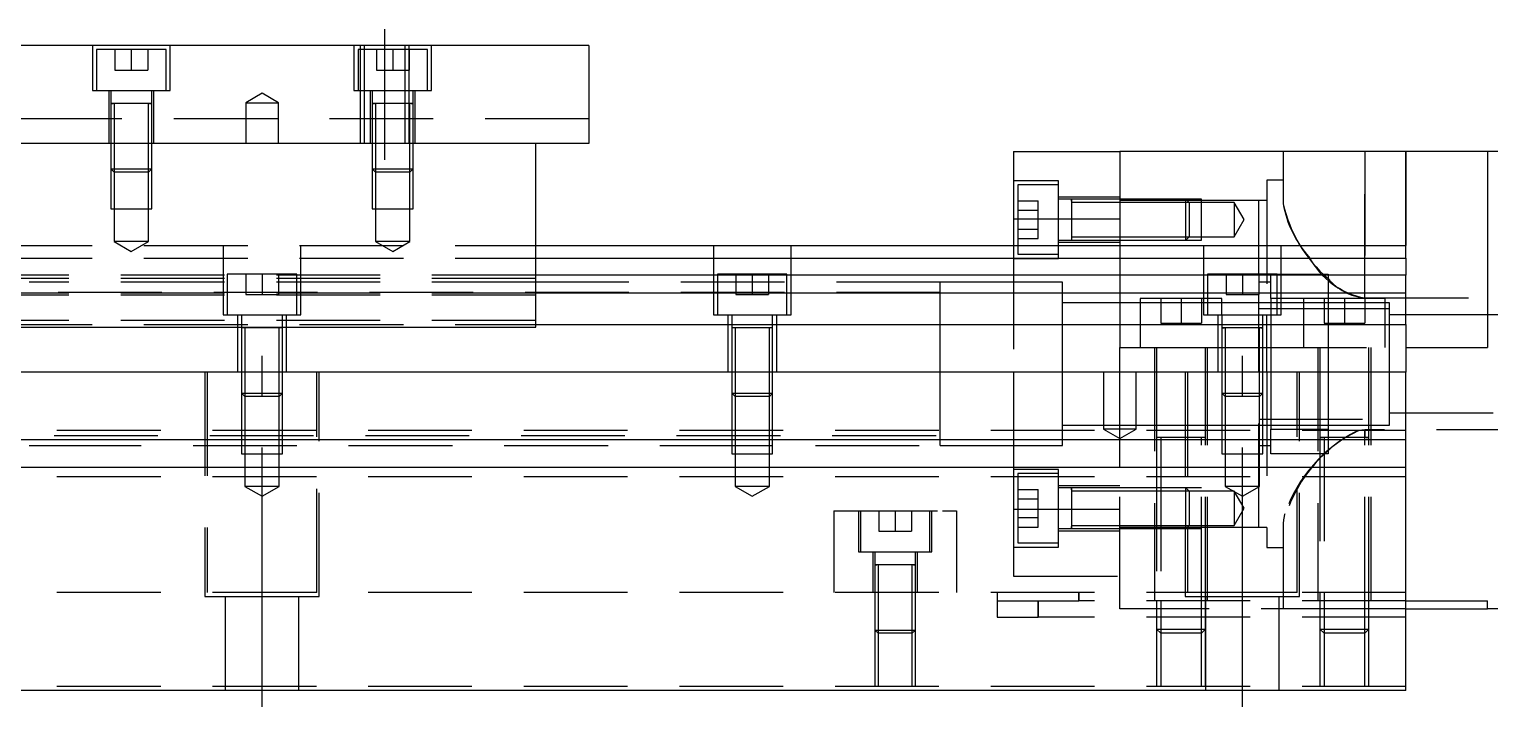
# Model space of a CAD drawing. Extents: x -20 to 626, y -282 to 102.
# Drawn here: x 231.5 to 410.3, y -239 to -156 of the extents above; entities that cross this region are included whole.
import ezdxf

# ---------------------------------------------------------------- set-up
doc = ezdxf.new("R2010")
doc.units = 0
doc.linetypes.add('CENTER', pattern=[50.8, 31.75, -6.35, 6.35, -6.35])
doc.linetypes.add('DASHED', pattern=[19.05, 12.7, -6.35])
doc.layers.get('0').update_dxf_attribs({"linetype": 'CONTINUOUS'})
doc.layers.add('CENTER', color=1, linetype='CENTER')

msp = doc.modelspace()

# ---------------------------------------------------------------- linework, layer by layer
at = {"color": 7, "linetype": 'CONTINUOUS'}
for p, q in [((300, -158.03), (100, -158.03)), ((300, -158.03), (300, -170.03)), ((300, -170.03), (100, -170.03)), ((293.5, -192.53), (293.5, -170.03)), ((352, -171.03), (365, -171.03)), ((352, -171.03), (352, -179.24658)), ((400, -171.03), (365, -171.03)), ((365, -171.03), (365, -182.53)), ((400, -182.53), (400, -171.03)), ((410, -171.03), (400, -171.03)), ((410, -171.03), (410, -195.03)), ((445.5, -171.03), (410, -171.03)), ((352, -179.24658), (365, -179.24658)), ((352, -179.24658), (352, -182.53)), ((293.5, -182.53), (400, -182.53)), ((293.5, -184.069608), (400, -184.069608)), ((400, -184.069608), (400, -182.53)), ((400, -184.069608), (400, -186.15154)), ((400, -186.15154), (293.5, -186.15154)), ((400, -188.366666), (400, -186.15154)), ((400, -188.366666), (293.5, -188.366666)), ((400, -192.211934), (400, -188.366666)), ((226.5, -192.53), (293.5, -192.53)), ((293.5, -192.211934), (400, -192.211934)), ((400, -192.211934), (400, -198.03)), ((400, -195.03), (410, -195.03)), ((400, -198.03), (0, -198.03)), ((400, -206.33), (400, -198.03)), ((400, -206.33), (0, -206.33)), ((400, -209.73), (400, -206.33)), ((400, -209.73), (0, -209.73)), ((400, -237.03), (400, -209.73)), ((400, -226.03), (410, -226.03)), ((400, -227.03), (410, -227.03)), ((410, -227.03), (410, -226.03)), ((457.5, -227.03), (410, -227.03)), ((400, -237.03), (0, -237.03))]:
    msp.add_line(p, q, dxfattribs=at)
at = {"color": 3, "linetype": 'DASHED'}
for p, q in [((239.25, -158.03), (239.25, -163.53)), ((248.25, -158.53), (239.75, -158.53)), ((239.75, -158.53), (239.75, -163.53)), ((242, -158.53), (242, -161.03)), ((244, -158.53), (244, -161.03)), ((246, -158.53), (246, -161.03)), ((248.25, -163.53), (248.25, -158.53)), ((248.75, -163.53), (248.75, -158.03)), ((271.25, -158.03), (271.25, -163.53)), ((280.25, -158.53), (271.75, -158.53)), ((271.75, -158.53), (271.75, -163.53)), ((272.000006, -158.03), (272.000006, -170.03)), ((272.5, -158.03), (272.5, -170.03)), ((274, -158.53), (274, -161.03)), ((276, -158.53), (276, -161.03)), ((277.5, -170.03), (277.5, -158.03)), ((277.999994, -170.03), (277.999994, -158.03)), ((278, -158.53), (278, -161.03)), ((280.25, -163.53), (280.25, -158.53)), ((280.75, -163.53), (280.75, -158.03)), ((242, -161.03), (244, -161.03)), ((244, -161.03), (246, -161.03)), ((274, -161.03), (276, -161.03)), ((276, -161.03), (278, -161.03)), ((239.25, -163.53), (248.75, -163.53)), ((241.25, -163.53), (241.25, -170.03)), ((241.5, -163.53), (241.5, -165.13)), ((246.5, -165.13), (246.5, -163.53)), ((246.75, -170.03), (246.75, -163.53)), ((260, -163.8753), (258, -165.03)), ((262, -165.03), (260, -163.8753)), ((271.25, -163.53), (280.75, -163.53)), ((273.25, -163.53), (273.25, -170.03)), ((273.5, -163.53), (273.5, -165.13)), ((278.5, -165.13), (278.5, -163.53)), ((278.75, -170.03), (278.75, -163.53)), ((241.5, -165.125), (241.5, -165.13)), ((241.5, -165.13), (241.757448, -165.13)), ((241.757468, -165.13), (241.5, -165.13)), ((241.5, -165.13), (241.5, -165.135)), ((241.5, -165.13), (241.5, -170.02998)), ((246.242552, -165.13), (241.757468, -165.13)), ((241.9, -165.13), (241.9, -170.02998)), ((246.1, -170.02998), (246.1, -165.13)), ((246.5, -165.13), (246.242552, -165.13)), ((246.242602, -165.13), (246.5, -165.13)), ((246.5, -165.13), (246.5, -165.125)), ((246.5, -165.135), (246.5, -165.13)), ((246.5, -170.02998), (246.5, -165.13)), ((258, -165.03), (260, -165.03)), ((258, -165.03), (258, -170.03)), ((260, -165.03), (262, -165.03)), ((262, -170.03), (262, -165.03)), ((273.5, -165.125), (273.5, -165.13)), ((273.5, -165.13), (273.757448, -165.13)), ((273.757468, -165.13), (273.5, -165.13)), ((273.5, -165.13), (273.5, -165.135)), ((273.5, -165.13), (273.5, -170.02998)), ((278.242552, -165.13), (273.757468, -165.13)), ((273.9, -165.13), (273.9, -170.02998)), ((278.1, -170.02998), (278.1, -165.13)), ((278.5, -165.13), (278.242552, -165.13)), ((278.242602, -165.13), (278.5, -165.13)), ((278.5, -165.13), (278.5, -165.125)), ((278.5, -165.135), (278.5, -165.13)), ((278.5, -170.02998), (278.5, -165.13)), ((300, -167.03), (100, -167.03)), ((241.5, -170.03), (241.5, -173.13)), ((241.500006, -170.03), (241.500006, -173.130006)), ((241.9, -170.03), (241.9, -173.53)), ((246.1, -173.53), (246.1, -170.03)), ((246.499994, -173.130006), (246.499994, -170.03)), ((246.5, -173.13), (246.5, -170.03)), ((273.5, -170.03), (273.5, -173.13)), ((273.500006, -170.03), (273.500006, -173.130006)), ((273.9, -170.03), (273.9, -173.53)), ((278.1, -173.53), (278.1, -170.03)), ((278.499994, -173.130006), (278.499994, -170.03)), ((278.5, -173.13), (278.5, -170.03)), ((385, -171.03), (385, -177.402214)), ((395, -188.952252), (395, -171.03)), ((395, -171.03), (395, -188.952252)), ((400, -171.03), (400, -182.53)), ((241.5, -173.13), (246.5, -173.13)), ((241.5, -173.13), (241.9, -173.53)), ((241.500006, -173.13002), (241.500006, -178.03)), ((246.1, -173.53), (246.5, -173.13)), ((246.499994, -178.03), (246.499994, -173.13002)), ((273.5, -173.13), (278.5, -173.13)), ((273.5, -173.13), (273.9, -173.53)), ((273.500006, -173.13002), (273.500006, -178.03)), ((278.1, -173.53), (278.5, -173.13)), ((278.499994, -178.03), (278.499994, -173.13002)), ((246.1, -173.53), (241.9, -173.53)), ((241.9, -173.53002), (241.9, -178.03)), ((246.1, -178.03), (246.1, -173.53002)), ((278.1, -173.53), (273.9, -173.53)), ((273.9, -173.53002), (273.9, -178.03)), ((278.1, -178.03), (278.1, -173.53002)), ((357.5, -174.60233), (352, -174.60233)), ((352.5, -175.10233), (352.5, -179.35233)), ((357.5, -175.10233), (352.5, -175.10233)), ((357.5, -179.35233), (357.5, -174.60233)), ((383, -174.53), (383, -191.03)), ((385, -174.53), (383, -174.53)), ((365, -176.60233), (357.5, -176.60233)), ((359.1, -176.85233), (357.5, -176.85233)), ((359.1, -176.85233), (359.095, -176.85233)), ((359.1, -176.852326), (359.1, -176.853182)), ((359.1, -176.85233), (359.1, -177.10978)), ((359.1, -177.109798), (359.1, -176.85233)), ((364.99998, -176.85233), (359.1, -176.85233)), ((359.105, -176.85233), (359.1, -176.85233)), ((373.1, -176.85233), (365, -176.85233)), ((373.100006, -176.852336), (365, -176.852336)), ((373.1, -179.35233), (373.1, -176.85233)), ((373.5, -177.25233), (373.1, -176.85233)), ((375, -176.852336), (373.10002, -176.852336)), ((375, -181.852326), (375, -176.852336)), ((241.500006, -178.03), (246.499994, -178.03)), ((241.9, -178.03), (241.9, -182.03)), ((246.1, -182.03), (246.1, -178.03)), ((273.500006, -178.03), (278.499994, -178.03)), ((273.9, -178.03), (273.9, -182.03)), ((278.1, -182.03), (278.1, -178.03)), ((352.5, -177.04293), (355, -177.04293)), ((352.5, -178.19763), (355, -178.19763)), ((355, -178.19763), (355, -177.04293)), ((355, -180.507032), (355, -178.19763)), ((359.1, -177.10978), (359.1, -179.35233)), ((364.99998, -177.25233), (359.1, -177.25233)), ((373.27767, -177.03), (365, -177.03)), ((373.5, -177.25233), (365, -177.25233)), ((375, -177.03), (373.27767, -177.03)), ((373.5, -177.25233), (373.5, -181.45233)), ((375, -177.25233), (373.50002, -177.25233)), ((382, -177.03), (375, -177.03)), ((379, -177.25233), (375, -177.25233)), ((379, -177.25233), (379, -181.45233)), ((380.212436, -179.35233), (379, -177.25233)), ((382, -186.03), (382, -177.03)), ((383, -177.03), (382, -177.03)), ((352.5, -179.35233), (352.5, -182.53)), ((352.5, -180.507032), (355, -180.507032)), ((355, -181.661732), (355, -180.507032)), ((357.5, -184.10233), (357.5, -179.35233)), ((359.1, -179.2023), (359.1, -179.48317)), ((359.1, -179.35233), (359.1, -181.119324)), ((373.1, -181.85233), (373.1, -179.35233)), ((379, -181.45233), (380.212436, -179.35233)), ((246.1, -182.03), (241.9, -182.03)), ((241.9, -182.03), (244, -183.242436)), ((244, -183.242436), (246.1, -182.03)), ((278.1, -182.03), (273.9, -182.03)), ((273.9, -182.03), (276, -183.242436)), ((276, -183.242436), (278.1, -182.03)), ((352.5, -181.661732), (355, -181.661732)), ((357.5, -181.85233), (359.1, -181.85233)), ((357.5, -182.10233), (365, -182.10233)), ((359.095, -181.85233), (359.1, -181.85233)), ((359.1, -181.119324), (359.1, -181.594932)), ((359.1, -181.119328), (359.1, -181.852336)), ((359.1, -181.45233), (364.99998, -181.45233)), ((359.1, -181.594932), (359.1, -181.85233)), ((359.1, -181.85233), (364.99998, -181.85233)), ((359.1, -181.85233), (359.105, -181.85233)), ((365, -181.45233), (373.5, -181.45233)), ((365, -181.852326), (373.1, -181.852326)), ((365, -181.85233), (373.1, -181.85233)), ((373.1, -181.85233), (373.5, -181.45233)), ((373.10002, -181.852326), (375, -181.852326)), ((373.50002, -181.45233), (375, -181.45233)), ((375, -181.45233), (379, -181.45233)), ((226.5, -182.53), (293.5, -182.53)), ((226.5, -184.069608), (293.5, -184.069608)), ((255.25, -182.53), (255.25, -191.03)), ((264.75, -191.03), (264.75, -182.53)), ((315.25, -182.53), (315.25, -191.03)), ((324.75, -191.03), (324.75, -182.53)), ((352, -182.53), (352, -198.03)), ((352, -184.10233), (357.5, -184.10233)), ((352.5, -182.53), (352.5, -183.60233)), ((352.5, -183.60233), (357.5, -183.60233)), ((365, -182.53), (365, -195.03)), ((375.25, -182.53), (375.25, -191.03)), ((384.75, -191.03), (384.75, -182.53)), ((293.5, -186.15154), (226.5, -186.15154)), ((293.5, -186.55668), (226.5, -186.55668)), ((293.5, -187.03), (231.50002, -187.03)), ((264.25, -186.03), (255.75, -186.03)), ((255.75, -186.03), (255.75, -191.03)), ((258, -186.03), (258, -188.53)), ((260, -186.03), (260, -188.53)), ((262, -186.03), (262, -188.53)), ((264.25, -191.03), (264.25, -186.03)), ((343, -187.03), (293.5, -187.03)), ((324.25, -186.03), (315.75, -186.03)), ((315.75, -186.03), (315.75, -191.03)), ((318, -186.03), (318, -188.53)), ((320, -186.03), (320, -188.53)), ((322, -186.03), (322, -188.53)), ((324.25, -191.03), (324.25, -186.03)), ((343, -187.03), (342.995, -187.03)), ((343, -187.030502), (343, -187.03)), ((352, -187.03), (343, -187.03)), ((343.005, -187.03), (343, -187.03)), ((343, -197.230066), (343, -187.030502)), ((358, -187.03), (352, -187.03)), ((358, -197.03), (358, -187.03)), ((384.25, -186.03), (375.75, -186.03)), ((375.75, -186.03), (375.75, -191.03)), ((378, -186.03), (378, -188.53)), ((380, -186.03), (380, -188.53)), ((382, -186.03), (382, -188.53)), ((383.5, -187.03), (382, -187.03)), ((383.5, -189.03), (383.5, -186.03)), ((384.25, -186.03), (390.5, -186.03)), ((384.25, -191.03), (384.25, -186.03)), ((390.5, -186.03), (390.5, -189.03)), ((343, -188.28), (25, -188.28)), ((293.5, -188.366666), (226.5, -188.366666)), ((293.5, -188.61), (226.5, -188.61)), ((258, -188.53), (260, -188.53)), ((260, -188.53), (262, -188.53)), ((318, -188.53), (320, -188.53)), ((320, -188.53), (322, -188.53)), ((375.75, -189.03), (367.5, -189.03)), ((367.5, -189.03), (367.5, -195.03)), ((370, -189.03), (370, -192.03)), ((372.5, -189.03), (372.5, -192.03)), ((375, -189.03), (375, -192.03)), ((377.5, -189.03), (375.75, -189.03)), ((377.5, -191.03), (377.5, -189.03)), ((378, -188.53), (380, -188.53)), ((380, -188.53), (382, -188.53)), ((382, -191.03), (382, -188.53)), ((384.25, -189.03), (383.5, -189.03)), ((383.5, -189.03), (383.5, -191.03)), ((387.5, -189.03), (384.25, -189.03)), ((397.5, -189.03), (387.5, -189.03)), ((387.5, -189.03), (387.5, -195.03)), ((390, -189.03), (390, -192.03)), ((390.5, -189.03), (390.5, -195.03)), ((392.5, -189.03), (392.5, -192.03)), ((395, -188.952252), (435.5, -188.952252)), ((395, -189.03), (395, -192.03)), ((397.5, -195.03), (397.5, -189.03)), ((255.25, -191.03), (264.75, -191.03)), ((257, -191.03), (257, -198.03)), ((257.5, -191.03), (257.5, -192.63)), ((262.5, -192.63), (262.5, -191.03)), ((263, -198.03), (263, -191.03)), ((315.25, -191.03), (324.75, -191.03)), ((317, -191.03), (317, -198.03)), ((317.5, -191.03), (317.5, -192.63)), ((322.5, -192.63), (322.5, -191.03)), ((323, -198.03), (323, -191.03)), ((365, -189.53), (358, -189.53)), ((367.5, -189.53), (365, -189.53)), ((375.75, -189.53), (367.5, -189.53)), ((375.25, -191.03), (384.75, -191.03)), ((377.5, -189.53), (375.75, -189.53)), ((377, -191.03), (377, -198.03)), ((382, -189.53), (377.5, -189.53)), ((377.5, -191.03), (377.5, -192.63)), ((382, -189.53), (381.995, -189.53)), ((382.005, -189.53), (382, -189.53)), ((383.5, -189.53), (382, -189.53)), ((383.5, -190.28), (382, -190.28)), ((382, -192.628864), (382, -191.03)), ((382.5, -192.63), (382.5, -191.03)), ((383, -198.03), (383, -191.03)), ((384.25, -189.53), (383.5, -189.53)), ((384.25, -190.28), (383.5, -190.28)), ((383.5, -191.03), (383.5, -195.03)), ((387.5, -189.53), (384.25, -189.53)), ((387.5, -190.28), (384.25, -190.28)), ((390.5, -189.53), (387.5, -189.53)), ((390.5, -190.28), (387.5, -190.28)), ((397.5, -189.53), (390.5, -189.53)), ((397.5, -190.28), (390.5, -190.28)), ((398, -189.53), (397.5, -189.53)), ((398, -190.28), (397.5, -190.28)), ((398, -195.03), (398, -189.53)), ((400, -191.03), (398, -191.03)), ((410, -191.03), (400, -191.03)), ((418, -191.03), (410, -191.03)), ((293.5, -191.707372), (226.5, -191.707372)), ((226.5, -192.211934), (293.5, -192.211934)), ((257.5, -192.625), (257.5, -192.63)), ((257.757468, -192.63), (257.5, -192.63)), ((257.5, -192.63), (257.5, -198.02998)), ((257.5, -192.63), (257.5, -192.635)), ((262.242552, -192.63), (257.757468, -192.63)), ((257.9, -192.63), (257.9, -198.02998)), ((262.1, -198.02998), (262.1, -192.63)), ((262.5, -192.63), (262.242552, -192.63)), ((262.5, -192.63), (262.5, -192.625)), ((262.5, -198.02998), (262.5, -192.63)), ((262.5, -192.635), (262.5, -192.63)), ((317.5, -192.625), (317.5, -192.63)), ((317.757468, -192.63), (317.5, -192.63)), ((317.5, -192.63), (317.5, -198.02998)), ((317.5, -192.63), (317.5, -192.635)), ((322.242552, -192.63), (317.757468, -192.63)), ((317.9, -192.63), (317.9, -198.02998)), ((322.1, -198.02998), (322.1, -192.63)), ((322.5, -192.63), (322.242552, -192.63)), ((322.5, -192.63), (322.5, -192.625)), ((322.5, -198.02998), (322.5, -192.63)), ((322.5, -192.635), (322.5, -192.63)), ((370, -192.03), (372.5, -192.03)), ((372.5, -192.03), (375, -192.03)), ((377.5, -192.625), (377.5, -192.63)), ((377.5, -192.63), (377.757448, -192.63)), ((377.757468, -192.63), (377.5, -192.63)), ((377.5, -192.63), (377.5, -198.02998)), ((377.5, -192.63), (377.5, -192.635)), ((382.242552, -192.63), (377.757468, -192.63)), ((377.9, -192.63), (377.9, -198.02998)), ((382, -195.03), (382, -192.628864)), ((382.1, -198.02998), (382.1, -192.63)), ((382.5, -192.63), (382.242552, -192.63)), ((382.242602, -192.63), (382.5, -192.63)), ((382.5, -192.63), (382.5, -192.625)), ((382.5, -198.02998), (382.5, -192.63)), ((382.5, -192.635), (382.5, -192.63)), ((390, -192.03), (392.5, -192.03)), ((392.5, -192.03), (395, -192.03)), ((365, -198.03), (365, -195.03)), ((365, -195.03), (377.5, -195.03)), ((369.25, -195.03), (369.25, -226.03)), ((369.5, -195.03), (369.5, -198.03)), ((375.5, -206.035), (375.5, -195.03)), ((375.75, -226.03), (375.75, -195.03)), ((377.5, -195.03), (377.9, -195.03)), ((377.9, -195.03), (382.1, -195.03)), ((382, -197.03), (382, -195.03)), ((382.1, -195.03), (382.5, -195.03)), ((382.5, -195.03), (400, -195.03)), ((383.5, -195.03), (383.5, -205.03)), ((389.25, -195.03), (389.25, -226.03)), ((389.5, -195.03), (389.5, -206.035)), ((390.5, -195.03), (390.5, -205.03)), ((395.5, -206.035), (395.5, -195.03)), ((395.75, -226.03), (395.75, -195.03)), ((398, -197.03), (398, -195.03)), ((253, -198.03), (253, -225.53)), ((253.291796, -198.03), (253.291796, -225.03)), ((257.5, -198.03), (257.5, -200.63)), ((257.500006, -198.03), (257.500006, -200.630006)), ((257.9, -198.03), (257.9, -201.03)), ((262.1, -201.03), (262.1, -198.03)), ((262.499994, -200.630006), (262.499994, -198.03)), ((262.5, -200.63), (262.5, -198.03)), ((266.708204, -225.03), (266.708204, -198.03)), ((267, -225.53), (267, -198.03)), ((317.5, -198.03), (317.5, -200.63)), ((317.500006, -198.03), (317.500006, -200.630006)), ((317.9, -198.03), (317.9, -201.03)), ((322.1, -201.03), (322.1, -198.03)), ((322.499994, -200.630006), (322.499994, -198.03)), ((322.5, -200.63), (322.5, -198.03)), ((343, -207.03), (343, -197.230066)), ((352, -198.03), (352, -206.33)), ((358, -198.03), (358, -197.03)), ((358, -206.33), (358, -198.03)), ((363, -198.03), (363, -205.03)), ((365, -206.33), (365, -198.03)), ((367, -205.03), (367, -198.03)), ((369.5, -198.03), (369.5, -206.03)), ((373, -198.03), (373, -225.53)), ((373.291796, -198.03), (373.291796, -225.03)), ((377.5, -198.03), (377.5, -200.63)), ((377.500006, -198.03), (377.500006, -200.630006)), ((377.9, -198.03), (377.9, -201.03)), ((382, -217.03), (382, -197.03)), ((382.1, -201.03), (382.1, -198.03)), ((382.499994, -200.630006), (382.499994, -198.03)), ((382.5, -200.63), (382.5, -198.03)), ((383, -198.03), (383, -219.53)), ((386.708204, -225.03), (386.708204, -198.03)), ((387, -225.53), (387, -198.03)), ((398, -204.53), (398, -197.03)), ((257.5, -200.63), (262.5, -200.63)), ((257.5, -200.63), (257.9, -201.03)), ((257.500006, -200.63002), (257.500006, -206.33)), ((262.1, -201.03), (257.9, -201.03)), ((257.9, -201.03002), (257.9, -208.03)), ((262.1, -201.03), (262.5, -200.63)), ((262.1, -208.03), (262.1, -201.03002)), ((262.499994, -206.33), (262.499994, -200.63002)), ((317.5, -200.63), (322.5, -200.63)), ((317.5, -200.63), (317.9, -201.03)), ((317.500006, -200.63002), (317.500006, -206.33)), ((322.1, -201.03), (317.9, -201.03)), ((317.9, -201.03002), (317.9, -208.03)), ((322.1, -201.03), (322.5, -200.63)), ((322.1, -208.03), (322.1, -201.03002)), ((322.499994, -206.33), (322.499994, -200.63002)), ((377.5, -200.63), (382.5, -200.63)), ((377.5, -200.63), (377.9, -201.03)), ((377.500006, -200.63002), (377.500006, -206.33)), ((382.1, -201.03), (377.9, -201.03)), ((377.9, -201.03002), (377.9, -208.03)), ((382.1, -201.03), (382.5, -200.63)), ((382.1, -208.03), (382.1, -201.03002)), ((382.499994, -206.33), (382.499994, -200.63002)), ((382, -203.78), (398, -203.78)), ((398, -203.03), (418, -203.03)), ((400, -205.18), (0, -205.18)), ((358, -204.53), (365, -204.53)), ((367, -205.03), (363, -205.03)), ((363, -205.03), (365, -206.1847)), ((365, -204.53), (369.5, -204.53)), ((365, -206.1847), (367, -205.03)), ((369.5, -204.53), (382.005, -204.53)), ((381.995, -204.53), (390.5, -204.53)), ((382.005, -204.53), (390.5, -204.53)), ((383.5, -205.03), (390.5, -205.03)), ((383.5, -208.03), (383.5, -205.03)), ((390.5, -204.53), (398, -204.53)), ((390.5, -205.03), (390.5, -208.03)), ((394.072778, -205.218996), (394.258914, -205.178876)), ((395, -205.107748), (394.255708, -205.17949)), ((394.258914, -205.178876), (395, -205.107748)), ((435.5, -205.107748), (395, -205.107748)), ((395, -206.02998), (395, -205.107748)), ((395, -205.107748), (395, -206.02998)), ((25, -205.78), (343, -205.78)), ((231.50002, -207.03), (232.499994, -207.03)), ((232.499994, -207.03), (343.005, -207.03)), ((257.500006, -206.33), (257.500006, -208.03)), ((257.500006, -207.03), (262.499994, -207.03)), ((262.499994, -208.03), (262.499994, -206.33)), ((317.500006, -206.33), (317.500006, -208.03)), ((317.500006, -207.03), (322.499994, -207.03)), ((322.499994, -208.03), (322.499994, -206.33)), ((342.995, -207.03), (343.291796, -207.03)), ((343.291796, -207.03), (352, -207.03)), ((352, -206.33), (352, -209.73)), ((352, -207.03), (356.708204, -207.03)), ((356.708204, -207.03), (358, -207.03)), ((358, -207.03), (358, -206.33)), ((365, -209.73), (365, -206.33)), ((375.500006, -206.03), (369.499994, -206.03)), ((375.500006, -206.03), (369.499994, -206.03)), ((369.5, -206.025), (369.5, -206.03)), ((369.849602, -206.03), (369.5, -206.03)), ((369.5, -206.03), (369.5, -206.33)), ((369.5, -206.03), (369.5, -206.035)), ((369.5, -206.33), (369.5, -209.73)), ((370, -206.03), (370, -206.33)), ((370, -206.33), (370, -209.73)), ((375, -226.02998), (375, -206.03)), ((375.5, -206.03), (375.15035, -206.03)), ((375.5, -226.02998), (375.5, -206.025)), ((377.500006, -206.33), (377.500006, -208.03)), ((382, -207.03), (383.5, -207.03)), ((382.499994, -208.03), (382.499994, -206.33)), ((389.5, -206.025), (389.5, -226.02998)), ((389.5, -206.03), (389.84965, -206.03)), ((389.849602, -206.03), (389.5, -206.03)), ((395.15035, -206.03), (389.849602, -206.03)), ((390, -206.03), (390, -226.02998)), ((395, -226.02998), (395, -206.03)), ((395.150204, -206.03), (395.5, -206.03)), ((395.5, -206.03), (395.15035, -206.03)), ((395.5, -226.02998), (395.5, -206.025)), ((257.500006, -208.03), (262.499994, -208.03)), ((257.9, -208.03), (257.9, -212.03)), ((262.1, -212.03), (262.1, -208.03)), ((317.500006, -208.03), (322.499994, -208.03)), ((317.9, -208.03), (317.9, -212.03)), ((322.1, -212.03), (322.1, -208.03)), ((377.500006, -208.03), (382.499994, -208.03)), ((377.9, -208.03), (377.9, -212.03)), ((382.1, -212.03), (382.1, -208.03)), ((390.5, -208.03), (383.5, -208.03)), ((400, -210.88), (0, -210.88)), ((352, -209.73), (352, -214.81342)), ((357.5, -209.95767), (352, -209.95767)), ((352.5, -210.45767), (352.5, -214.70767)), ((356.708204, -210.45767), (352.5, -210.45767)), ((357.5, -210.45767), (356.708204, -210.45767)), ((357.5, -214.70767), (357.5, -209.95767)), ((365, -226.03), (365, -209.73)), ((369.5, -209.73), (369.5, -226.02998)), ((370, -209.73), (370, -226.02998)), ((262.1, -212.03), (257.9, -212.03)), ((257.9, -212.03), (260, -213.242436)), ((260, -213.242436), (262.1, -212.03)), ((322.1, -212.03), (317.9, -212.03)), ((317.9, -212.03), (320, -213.242436)), ((320, -213.242436), (322.1, -212.03)), ((352.5, -212.398268), (355, -212.398268)), ((355, -213.552968), (355, -212.398268)), ((365, -211.95767), (357.5, -211.95767)), ((359.1, -212.20767), (357.5, -212.20767)), ((359.1, -212.20767), (359.095, -212.20767)), ((359.1, -212.207664), (359.1, -212.60767)), ((359.1, -212.20767), (359.1, -212.465118)), ((359.1, -212.465136), (359.1, -212.20767)), ((364.99998, -212.20767), (359.1, -212.20767)), ((359.105, -212.20767), (359.1, -212.20767)), ((359.1, -212.465118), (359.1, -214.70767)), ((364.99998, -212.60767), (359.1, -212.60767)), ((369.5, -212.20767), (365, -212.20767)), ((369.5, -212.207674), (365, -212.207674)), ((369.5, -212.60767), (365, -212.60767)), ((370, -212.20767), (369.5, -212.20767)), ((370, -212.207674), (369.5, -212.207674)), ((370, -212.60767), (369.5, -212.60767)), ((373.1, -212.20767), (370, -212.20767)), ((373.1, -212.207674), (370, -212.207674)), ((373.5, -212.60767), (370, -212.60767)), ((373.1, -214.70767), (373.1, -212.20767)), ((373.5, -212.60767), (373.1, -212.20767)), ((375, -212.207674), (373.10002, -212.207674)), ((373.5, -212.60767), (373.5, -214.70767)), ((375, -212.60767), (373.50002, -212.60767)), ((379, -212.60767), (375, -212.60767)), ((382.1, -212.03), (377.9, -212.03)), ((377.9, -212.03), (380, -213.242436)), ((379, -212.60767), (379, -216.80767)), ((380.212436, -214.70767), (379, -212.60767)), ((380, -213.242436), (382.1, -212.03)), ((352.5, -213.552968), (355, -213.552968)), ((355, -215.86237), (355, -213.552968)), ((330, -215.03), (343.291796, -215.03)), ((330, -215.03), (330, -225.03)), ((333, -215.03), (333, -220.03)), ((333.25, -215.03), (333.25, -220.03)), ((335.5, -215.03), (335.5, -217.53)), ((337.5, -215.03), (337.5, -217.53)), ((339.5, -215.03), (339.5, -217.53)), ((341.75, -220.03), (341.75, -215.03)), ((342, -220.03), (342, -215.03)), ((343.291796, -215.03), (345, -215.03)), ((345, -215.03), (345, -225.03)), ((352, -214.81342), (352, -223.03)), ((352, -214.81342), (356.708204, -214.81342)), ((352.5, -214.70767), (352.5, -218.95767)), ((352.5, -215.86237), (355, -215.86237)), ((355, -217.01707), (355, -215.86237)), ((356.708204, -214.81342), (365, -214.81342)), ((357.5, -219.45767), (357.5, -214.70767)), ((359.1, -214.565624), (359.1, -214.849714)), ((359.1, -214.70767), (359.1, -216.950272)), ((373.1, -217.20767), (373.1, -214.70767)), ((373.5, -214.70767), (373.5, -216.80767)), ((379, -216.80767), (380.212436, -214.70767)), ((335.5, -217.53), (337.5, -217.53)), ((337.5, -217.53), (339.5, -217.53)), ((352.5, -217.01707), (355, -217.01707)), ((357.5, -217.20767), (359.105, -217.20767)), ((357.5, -217.45767), (365, -217.45767)), ((359.095, -217.20767), (364.99998, -217.20767)), ((359.1, -216.80767), (359.1, -217.207674)), ((359.1, -216.80767), (364.99998, -216.80767)), ((359.1, -217.20767), (359.1, -216.95022)), ((359.1, -216.950272), (359.1, -217.20767)), ((359.1, -216.950272), (359.1, -217.20767)), ((365, -216.80767), (369.5, -216.80767)), ((365, -217.03), (369.5, -217.03)), ((365, -217.207664), (369.5, -217.207664)), ((365, -217.20767), (369.5, -217.20767)), ((369.5, -216.80767), (370, -216.80767)), ((369.5, -217.03), (370, -217.03)), ((369.5, -217.207664), (370, -217.207664)), ((369.5, -217.20767), (370, -217.20767)), ((370, -216.80767), (373.5, -216.80767)), ((370, -217.03), (382, -217.03)), ((370, -217.207664), (373.1, -217.207664)), ((370, -217.20767), (373.1, -217.20767)), ((373.1, -217.20767), (373.5, -216.80767)), ((373.10002, -217.207664), (375, -217.207664)), ((373.50002, -216.80767), (375, -216.80767)), ((375, -216.80767), (379, -216.80767)), ((382, -217.03), (383, -217.03)), ((385, -216.657786), (385, -227.03)), ((352, -219.45767), (357.5, -219.45767)), ((352.5, -218.95767), (357.5, -218.95767)), ((383, -219.53), (385, -219.53)), ((333, -220.03), (342, -220.03)), ((334.75, -220.03), (334.75, -225.03)), ((335, -220.03), (335, -221.635)), ((335, -221.625), (335, -225.02998)), ((335, -221.63), (335.257448, -221.63)), ((335.257468, -221.63), (335, -221.63)), ((339.742552, -221.63), (335.257468, -221.63)), ((335.4, -221.63), (335.4, -225.02998)), ((339.6, -225.02998), (339.6, -221.63)), ((340, -221.63), (339.742552, -221.63)), ((339.742602, -221.63), (340, -221.63)), ((340, -221.635), (340, -220.03)), ((340, -225.02998), (340, -221.625)), ((340.25, -225.03), (340.25, -220.03)), ((352, -223.03), (365, -223.03)), ((400, -225.03), (0, -225.03)), ((266.708204, -225.03), (253.291796, -225.03)), ((335, -225.03), (335, -229.63)), ((335.000006, -225.03), (335.000006, -229.630006)), ((335.4, -225.03), (335.4, -230.03)), ((339.6, -230.03), (339.6, -225.03)), ((339.999994, -229.630006), (339.999994, -225.03)), ((340, -229.63), (340, -225.03)), ((350, -225.03), (350, -226.03)), ((360, -226.03), (360, -225.03)), ((360, -225.03), (360, -226.03)), ((386.708204, -225.03), (373.291796, -225.03)), ((253, -225.53), (260, -225.53)), ((255.5, -225.53), (255.5, -237.03)), ((260, -225.53), (267, -225.53)), ((264.5, -237.03), (264.5, -225.53)), ((350, -226.03), (360, -226.03)), ((350, -226.03), (350, -228.03)), ((355, -228.03), (355, -226.03)), ((355, -226.03), (355, -228.03)), ((400, -226.03), (360, -226.03)), ((365, -227.03), (365, -226.03)), ((395, -227.03), (365, -227.03)), ((369.5, -226.03), (369.5, -229.53)), ((369.500006, -226.03), (369.500006, -229.530006)), ((370, -226.03), (370, -230.03)), ((373, -225.53), (380, -225.53)), ((375, -230.03), (375, -226.03)), ((375.499994, -229.530006), (375.499994, -226.03)), ((375.5, -225.53), (375.5, -237.03)), ((375.5, -229.53), (375.5, -226.03)), ((380, -225.53), (387, -225.53)), ((384.5, -237.03), (384.5, -225.53)), ((389.5, -226.03), (389.5, -229.53)), ((389.500006, -226.03), (389.500006, -229.530006)), ((390, -226.03), (390, -230.03)), ((395, -230.03), (395, -226.03)), ((395.5, -227.03), (395, -227.03)), ((395.499994, -229.530006), (395.499994, -226.03)), ((395.5, -229.53), (395.5, -226.03)), ((400, -227.03), (395.5, -227.03)), ((350, -228.03), (355, -228.03)), ((400, -228.03), (355, -228.03)), ((335, -229.63), (340, -229.63)), ((335, -229.63), (335.4, -230.03)), ((335.000006, -229.63002), (335.000006, -236.53)), ((339.6, -230.03), (335.4, -230.03)), ((335.4, -230.03002), (335.4, -236.53)), ((339.6, -230.03), (340, -229.63)), ((339.6, -236.53), (339.6, -230.03002)), ((339.999994, -236.53), (339.999994, -229.63002)), ((369.5, -229.53), (375.5, -229.53)), ((369.5, -229.53), (370, -230.03)), ((369.500006, -229.53002), (369.500006, -236.53)), ((375, -230.03), (370, -230.03)), ((370, -230.03002), (370, -236.53)), ((375, -230.03), (375.5, -229.53)), ((375, -236.53), (375, -230.03002)), ((375.499994, -236.53), (375.499994, -229.53002)), ((389.5, -229.53), (395.5, -229.53)), ((389.5, -229.53), (390, -230.03)), ((389.500006, -229.53002), (389.500006, -236.53)), ((395, -230.03), (390, -230.03)), ((390, -230.03002), (390, -236.53)), ((395, -230.03), (395.5, -229.53)), ((395, -236.53), (395, -230.03002)), ((395.499994, -236.53), (395.499994, -229.53002)), ((400, -236.53), (6.499992, -236.53))]:
    msp.add_line(p, q, dxfattribs=at)
for centre, radius, start, end in [((397.917859, -175.180248), 13.107563, 189.759785, 221.86184955), ((401.674954, -173.657528), 17.090252, 192.656903, 229.161821), ((396.823107, -179.295691), 9.827151, 208.11991306, 259.3087055), ((395.637516, -182.273702), 6.70891, 220.013548, 264.547231), ((402.0613, -220.872635), 17.574211, 117.03658446, 166.12340483), ((401.78864, -220.975156), 17.499947, 115.49641242, 161.42811956), ((389.622059, -216.749601), 4.622971, 163.04601178, 178.86199356)]:
    msp.add_arc(centre, radius, start, end, dxfattribs=at)
at = {"layer": 'CENTER', "color": 1, "linetype": 'CENTER'}
for p, q in [((275, -156.03), (275, -172.03)), ((260, -239.03), (260, -196.03)), ((380, -239.03), (380, -196.03))]:
    msp.add_line(p, q, dxfattribs=at)

doc.saveas('drawing.dxf')
